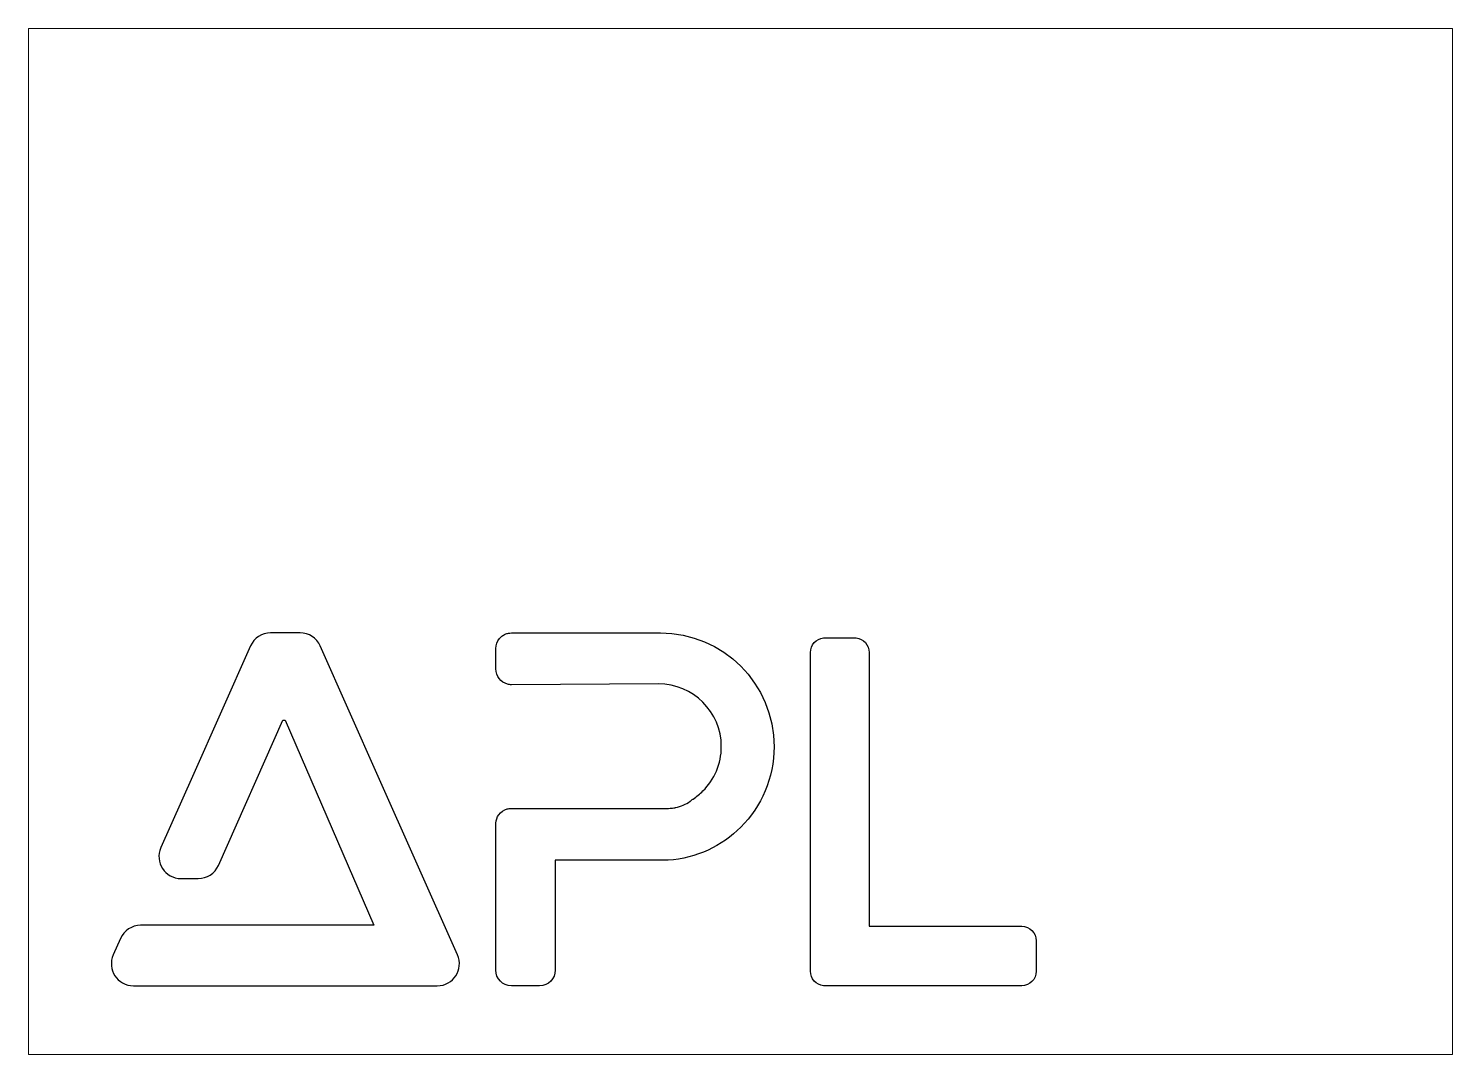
# Paper-space layout 'Paper' of a CAD drawing. Header units: millimetres. Extents: x 0 to 275, y 0 to 198.
# The model-space entities are those that its viewports show. They can reach past a viewport. Long polylines and large blocks are cut down to what shows.
import ezdxf

# ---------------------------------------------------------------- set-up
doc = ezdxf.new("R2010")
doc.units = ezdxf.units.MM
doc.layers.get('0').update_dxf_attribs({"linetype": 'CONTINUOUS'})

msp = doc.modelspace()

# ---------------------------------------------------------------- linework, layer by layer
at = {"color": 7}
for points in [[(47.04, 113.79), (27.7125, 70.3425), (17.235, 46.77)], [(63.525, 118.14), (53.73, 118.14)], [(89.5425, 70.3425), (70.215, 113.79)], [(133.86, 118.1175), (183.3525, 118.1175)], [(238.0875, 116.4675), (248.205, 116.4675)], [(128.6325, 106.1325), (128.6325, 112.9125)], [(233.265, 5.6925), (233.265, 111.6225)], [(252.7875, 111.6225), (252.7875, 20.61), (303.5175, 20.61)], [(182.745, 101.19), (133.8525, 100.8825)], [(36.3675, 40.8225), (57.84, 89.1225), (58.5225, 89.1225), (88.1025, 20.9325), (42.1725, 21.015), (42.1725, 20.9325), (10.5, 20.9325)], [(115.86, 11.145), (89.5425, 70.3425), (89.5425, 70.3425)], [(133.83, 59.7975), (185.6325, 59.7975)], [(128.6025, 6.0675), (128.6025, 54.5775)], [(185.9475, 42.5775), (148.41, 42.5775), (148.41, 6.0675)], [(23.925, 36.4725), (29.6775, 36.4725)], [(3.81, 16.5825), (1.395, 11.145)], [(308.3625, 15.7875), (308.3625, 5.6925)], [(8.085, 0.8475), (109.17, 0.8475)], [(143.205, 0.84), (133.83, 0.84)], [(303.5175, 0.8475), (237.8475, 0.8475)]]:
    msp.add_lwpolyline(points, dxfattribs=at)
for points in [[(221.1675, 80.31)], [(308.3625, 15.7875)]]:
    msp.add_lwpolyline(points, close=True, dxfattribs=at)
for points in [[(53.73, 118.14), (50.835, 118.14), (48.2175, 116.4375), (47.04, 113.79)], [(70.215, 113.79), (69.0375, 116.43), (66.42, 118.14), (63.525, 118.14)], [(128.6325, 112.9125), (128.6325, 114.18), (129.0825, 115.32), (129.825, 116.2275)], [(129.825, 116.2275), (129.945, 116.3475), (130.0425, 116.49), (130.1625, 116.61)], [(130.1625, 116.61), (130.47, 116.895), (130.83, 117.18), (131.2125, 117.3975)], [(131.2125, 117.3975), (131.55, 117.615), (131.9025, 117.78), (132.285, 117.8775)], [(132.285, 117.8775), (132.45, 117.9525), (132.645, 117.975), (132.81, 118.02)], [(132.81, 118.02), (133.1475, 118.065), (133.4775, 118.1175), (133.86, 118.1175)], [(183.3525, 118.1175), (204.225, 118.14), (221.1675, 101.19), (221.1675, 80.31)], [(233.265, 111.6225), (233.265, 114.1275), (235.1775, 116.205), (237.585, 116.445)], [(237.585, 116.445), (237.75, 116.4675), (237.9225, 116.4675), (238.0875, 116.4675)], [(248.205, 116.4675), (248.3025, 116.4675), (248.37, 116.4675), (248.4675, 116.445)], [(248.4675, 116.445), (250.905, 116.205), (252.7875, 114.1275), (252.7875, 111.6225)], [(132.495, 101.07), (130.275, 101.67), (128.6325, 103.7175), (128.6325, 106.1325)], [(133.8525, 100.8825), (133.3725, 100.8825), (132.9225, 100.9575), (132.495, 101.07)], [(203.625, 80.3325), (203.625, 91.8375), (194.2725, 101.19), (182.745, 101.19)], [(197.5125, 65.5875), (201.285, 69.36), (203.625, 74.5875), (203.625, 80.3325)], [(221.1675, 80.31), (221.1675, 69.855), (216.945, 60.405), (210.0975, 53.5575)], [(188.4, 60.075), (190.1625, 60.4575), (191.8125, 61.1475), (193.2225, 62.1525)], [(193.2225, 62.1525), (193.56, 62.37), (193.89, 62.6325), (194.1975, 62.895)], [(194.1975, 62.895), (194.1975, 62.9175), (194.22, 62.9175), (194.22, 62.9175)], [(194.22, 62.9175), (195.4125, 63.705), (196.5075, 64.59), (197.5125, 65.5875)], [(128.625, 54.8625), (128.67, 55.9125), (129.03, 56.8875), (129.63, 57.675)], [(129.63, 57.675), (130.32, 58.605), (131.3025, 59.295), (132.4425, 59.61)], [(132.4425, 59.61), (132.87, 59.73), (133.35, 59.7975), (133.83, 59.7975)], [(185.6325, 59.7975), (185.94, 59.7975), (186.2775, 59.82), (186.585, 59.8425)], [(186.585, 59.8425), (187.155, 59.865), (187.71, 59.94), (188.235, 60.03)], [(188.235, 60.03), (188.28, 60.03), (188.355, 60.0525), (188.4, 60.075)], [(128.6025, 54.5775), (128.6025, 54.675), (128.6025, 54.765), (128.625, 54.8625)], [(210.0975, 53.5575), (203.82, 47.28), (195.3525, 43.2), (185.9475, 42.5775)], [(17.235, 46.77), (15.0825, 41.925), (18.63, 36.4725), (23.925, 36.4725)], [(29.6775, 36.4725), (32.5725, 36.4725), (35.1975, 38.175), (36.3675, 40.8225)], [(10.5, 20.9325), (7.605, 20.9325), (4.98, 19.23), (3.81, 16.5825)], [(303.5175, 20.61), (306.1875, 20.61), (308.3625, 18.435), (308.3625, 15.7875)], [(1.395, 11.145), (-0.7575, 6.3), (2.79, 0.8475), (8.085, 0.8475)], [(109.17, 0.8475), (114.4725, 0.8475), (118.0125, 6.3), (115.86, 11.145)], [(133.83, 0.84), (130.92, 0.84), (128.6025, 3.18), (128.6025, 6.0675)], [(148.41, 6.0675), (148.41, 3.18), (146.0925, 0.84), (143.205, 0.84)], [(237.585, 0.87), (235.1775, 1.11), (233.265, 3.165), (233.265, 5.6925)], [(308.3625, 5.6925), (308.3625, 3), (306.1875, 0.8475), (303.5175, 0.8475)], [(237.8475, 0.8475), (237.75, 0.8475), (237.6825, 0.8475), (237.585, 0.87)]]:
    msp.add_open_spline(points, degree=3, dxfattribs=at)

psp = doc.layouts.new('Paper')

# ---------------------------------------------------------------- viewports
at = {"layer": '0'}
psp.add_viewport(center=(137.5, 99), size=(275, 198), view_center_point=(210, 148.5), view_height=341, dxfattribs=at)

doc.saveas('drawing.dxf')
